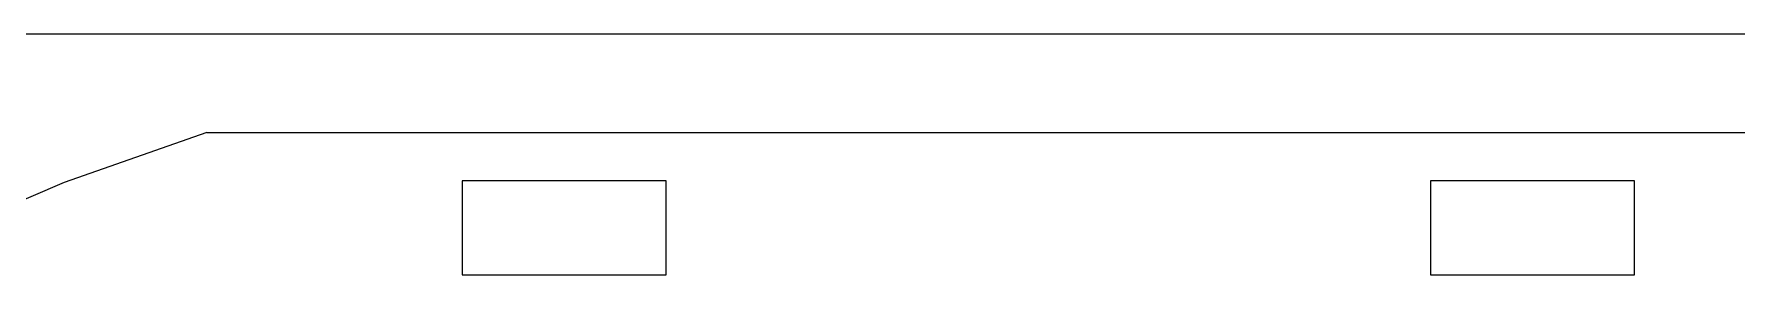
# Model space of a CAD drawing. Extents: x -22.1 to 21.9, y -13.2 to 13.2.
# Drawn here: x -1.541 to 3.409, y 12.15 to 12.848 of the extents above; entities that cross this region are included whole.
import ezdxf

# ---------------------------------------------------------------- set-up
doc = ezdxf.new("R2010")
doc.units = 0
doc.header["$MEASUREMENT"] = 0
doc.layers.get('0').update_dxf_attribs({"linetype": 'CONTINUOUS'})

msp = doc.modelspace()

# ---------------------------------------------------------------- linework, layer by layer
for p, q in [((21.9073, 12.8477), (-22.0927, 12.8477)), ((-1.0381, 12.563), (-1.453, 12.4178)), ((-1.0381, 12.563), (6.5849, 12.563)), ((-1.453, 12.4178), (-1.8572, 12.2449)), ((-0.2966, 12.4222), (-0.2966, 12.1498)), ((0.2963, 12.4222), (-0.2966, 12.4222)), ((0.2963, 12.1498), (0.2963, 12.4222)), ((2.5183, 12.4222), (2.5183, 12.1498)), ((3.1112, 12.4222), (2.5183, 12.4222)), ((3.1112, 12.1498), (3.1112, 12.4222)), ((-0.2966, 12.1498), (0.2963, 12.1498)), ((2.5183, 12.1498), (3.1112, 12.1498))]:
    msp.add_line(p, q)

doc.saveas('drawing.dxf')
